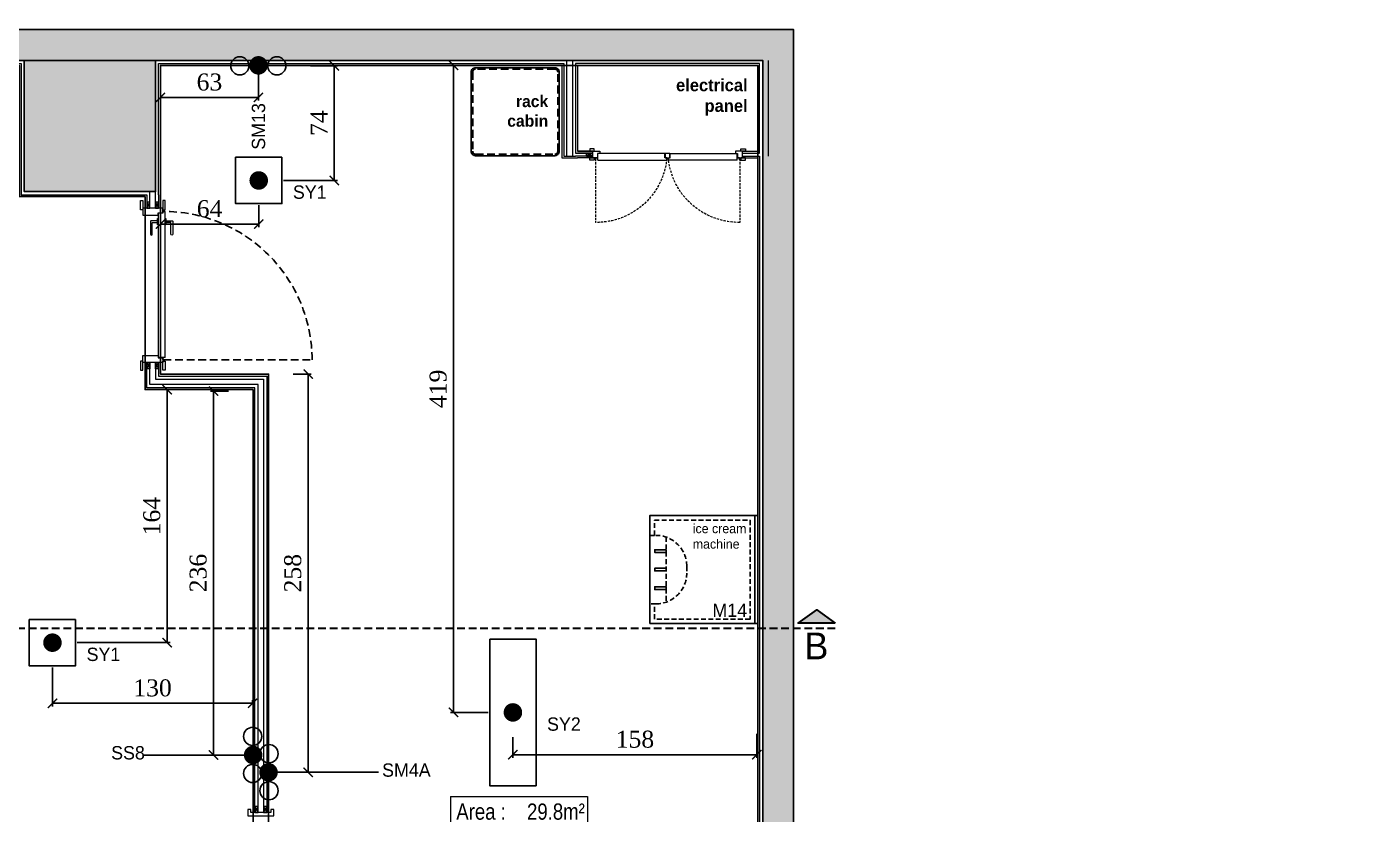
# Model space of a CAD drawing. Header units: millimetres. Extents: x 106699 to 122058, y 158555 to 162844.
# Drawn here: x 120249 to 121118, y 160167 to 160677 of the extents above; entities that cross this region are included whole.
import ezdxf
from ezdxf.enums import TextEntityAlignment as Align

# ---------------------------------------------------------------- set-up
doc = ezdxf.new("R2010")
doc.units = ezdxf.units.MM
for name, pattern in [('$0$4+1 daire_(K) TİP A - C BLOK$0$4+1 (K) 1$0$3+1 daire1$0$131121 243C_L00F00(plan)$0$HIDDEN2', [4.7625, 3.175, -1.5875]), ('300_Z4_FCD_F03$0$GESTRICHELT', [0.75, 0.5, -0.25]), ('DASHDOT', [25.4, 12.7, -6.35, 0, -6.35]), ('HIDDEN', [0.375, 0.25, -0.125])]:
    doc.linetypes.add(name, pattern=pattern)
for name, color, linetype in [('0-HSL-WLL', 253, 'Continuous'), ('300_Z4_FCD_F03$0$0-LNS-VL8', 252, 'Continuous'), ('300_Z4_STR_F03$0$2-SPS-RCN', 2, 'Continuous'), ('S2000-002 Çizgi', 7, 'Continuous'), ('S2000-019 Su Tes İşaretler', 5, 'Continuous'), ('SIH', 4, 'Continuous'), ('SU', 152, 'Continuous'), ('wall', 4, 'Continuous')]:
    doc.layers.add(name, color=color, linetype=linetype)
for name, color, linetype, lineweight in [('300_Z4_STR_F03$0$AUDIT_D_220920114151-103', 251, 'Continuous', 5), ('MAK', 235, 'Continuous', 25), ('no3_ahsap kesit on', 40, 'Continuous', 20), ('no3_alçıpan kesit', 210, 'Continuous', 20), ('no3_duvar kaplama', 8, 'Continuous', 0), ('no3_kutu profil gorunus', 8, 'Continuous', 0), ('no3_kutuprofil kesit', 74, 'Continuous', 18), ('oda poz', 51, 'Continuous', 13)]:
    doc.layers.add(name, color=color, linetype=linetype, lineweight=lineweight)
doc.layers.add('area', color=200, linetype='Continuous', plot=False)
doc.styles.add('ARTUR', font='l_10646.ttf')
doc.styles.add('EC', font='ARIALN.TTF')
doc.styles.add('ROMANSTW', font='georgia.ttf')
doc.styles.get("Standard").update_dxf_attribs({"font": 'arial.ttf'})
doc.styles.add('TAKSİM', font='GOTHIC.TTF', dxfattribs={"height": 20})
doc.dimstyles.new('M1', dxfattribs={"dimtxt": 11, "dimasz": 6, "dimexe": 2, "dimexo": 16, "dimgap": 3, "dimtad": 1, "dimdec": 0, "dimzin": 12, "dimdsep": 46, "dimtxsty": 'ROMANSTW', "dimblk": 'ARCHTICK', "dimcen": 0.09, "dimclrd": 251, "dimclre": 251, "dimclrt": 1, "dimadec": 0, "dimazin": 0, "dimtfac": 1, "dimtdec": 0, "dimtix": 1, "dimtmove": 0, "dimatfit": 3, "dimldrblk": 'ARCHTICK', "dimfxl": 1, "dimtolj": 1, "dimtzin": 0, "dimarcsym": 0})

# ---------------------------------------------------------------- blocks, each defined once
blk = doc.blocks.new('COLUMN')
at = {"layer": '300_Z4_STR_F03$0$AUDIT_D_220920114151-103', "true_color": 0x303030}
h = blk.add_hatch(color=250, dxfattribs=at)
h.dxf.hatch_style = 1
h.paths.add_polyline_path([(104767.62, 177818.4), (104852.62, 177818.4), (104852.62, 177903.41), (104767.62, 177903.41)])
h.paths.add_polyline_path([(104052.62, 177903.41), (104052.62, 177818.41), (103967.62, 177818.41), (103967.62, 177903.41)])
edge = h.paths.add_edge_path()
edge.add_line((104052.62, 177498.41), (104052.62, 177438.41))
h.paths.add_polyline_path([(103967.62, 177498.41), (104052.62, 177498.41), (104052.62, 177438.41), (103967.62, 177438.41)])
h.paths.add_polyline_path([(104852.62, 177438.41), (104767.62, 177438.41), (104767.62, 177498.41), (104852.62, 177498.41)])
h.paths.add_polyline_path([(104852.62, 177018.41), (104767.62, 177018.41), (104767.62, 177103.41), (104852.62, 177103.41)])
h.paths.add_polyline_path([(103967.62, 176233.41), (103967.62, 176318.41), (104052.62, 176318.41), (104052.62, 176233.41)])
h.paths.add_polyline_path([(103967.62, 177103.41), (104052.62, 177103.41), (104052.62, 177018.41), (103967.62, 177018.41)])
at = {"layer": '300_Z4_STR_F03$0$2-SPS-RCN'}
blk.add_lwpolyline([(104852.62, 177018.41), (104767.62, 177018.41), (104767.62, 177103.41), (104852.62, 177103.41)], close=True, dxfattribs=at)
blk = doc.blocks.new('A$C61bdead6')
at = {"layer": '300_Z4_FCD_F03$0$0-LNS-VL8', "linetype": '300_Z4_FCD_F03$0$GESTRICHELT', "ltscale": 10}
blk.add_line((6.69, 96.21, -0.03), (6.69, 0, -0.03), dxfattribs=at)
blk.add_arc((6.69, 96.21, -0.03), 96.21, 270, 0.2989, dxfattribs=at)
at = {"layer": 'no3_ahsap kesit on'}
for p, q in [((7.1, 96.71, -0.03), (8.3, 96.71, -0.03)), ((8.3, 95.21, -0.03), (8.3, 99.71, -0.03)), ((101.7, 99.71, -0.03), (9.5, 99.71, -0.03)), ((101.7, 96.71, -0.03), (101.7, 99.71, -0.03)), ((102.9, 96.71, -0.03), (101.7, 96.71, -0.03)), ((102.9, 95.21, -0.03), (102.9, 96.71, -0.03)), ((8.3, 95.21, -0.03), (102.9, 95.21, -0.03))]:
    blk.add_line(p, q, dxfattribs=at)
at = {"layer": 'no3_ahsap kesit on', "elevation": -0.03}
for points in [[(0, 111.21), (0, 109.71), (6, 109.71), (6, 111.21), (0, 111.21)], [(110, 111.21), (110, 109.71), (104, 109.71), (104, 111.21), (110, 111.21)], [(0, 95.21), (0, 96.71), (6, 96.71), (6, 95.21), (0, 95.21)], [(110, 95.21), (110, 96.71), (104, 96.71), (104, 95.21), (110, 95.21)]]:
    blk.add_lwpolyline(points, dxfattribs=at)
for points in [[(5, 96.71), (5, 109.71), (9.5, 109.71), (9.5, 99.71), (8.1, 99.71), (8.1, 96.71)], [(105, 96.71), (105, 109.71), (100.5, 109.71), (100.5, 99.71), (101.9, 99.71), (101.9, 96.71)]]:
    blk.add_lwpolyline(points, close=True, dxfattribs=at)
for points in [[(96.9, 100.21), (96.9, 104.11, 0.414214), (96.3, 104.71), (88.15, 104.71, 1), (88.15, 103.51), (95.45, 103.51, -0.414214), (95.7, 103.26), (95.7, 100.21)], [(94.3, 99.71), (94.3, 99.96, -0.414214), (94.55, 100.21), (98.05, 100.21, -0.414214), (98.3, 99.96), (98.3, 99.71)], [(96.9, 94.71), (96.9, 90.81, -0.414214), (96.3, 90.21), (88.15, 90.21, -1), (88.15, 91.41), (95.45, 91.41, 0.414214), (95.7, 91.66), (95.7, 94.71)], [(98.3, 95.21), (98.3, 94.96, -0.414214), (98.05, 94.71), (94.55, 94.71, -0.414214), (94.3, 94.96), (94.3, 95.21)]]:
    blk.add_lwpolyline(points, format="xyb", dxfattribs=at)
at = {"layer": 'no3_ahsap kesit on'}
blk.add_circle((6.69, 96.21, -0.03), 0.5, dxfattribs=at)
blk = doc.blocks.new('*U25')
for p, q in [((-300, 0), (-4.2, 0)), ((-300, 0), (-300, -120)), ((-4.2, 0), (-4.2, -120)), ((-300, -60), (-4.2, -60)), ((-300, -120), (-4.2, -120))]:
    blk.add_line(p, q)
at = {"style": 'EC'}
blk.add_text('m² ', height=35, dxfattribs=at).set_placement((-56.7, -50))
at = {"linetype": 'ByBlock', "insert": (25, -275), "char_height": 50, "attachment_point": 7, "style": 'ARTUR'}
blk.add_mtext('\\A1;', dxfattribs=at)
at = {"style": 'EC'}
for tag, p in [('ROOMNO', (-287.5, -50)), ('ROOMNAME', (-287.5, -107.5))]:
    blk.add_attdef(tag, p, '', height=35, dxfattribs=at)
blk.add_attdef('BRUT', text='', height=35, dxfattribs=at).set_placement((-56.7, -50), align=Align.RIGHT)
blk = doc.blocks.new('elekpano')
at = {"layer": 'no3_ahsap kesit on'}
for p, q in [((2289.38, 405.16, 0.02), (2290.58, 405.16, 0.02)), ((2290.58, 406.66, 0.02), (2335.18, 406.67, 0.02)), ((2290.58, 406.66, 0.02), (2290.58, 402.16, 0.02)), ((2333.98, 402.16, 0.02), (2291.78, 402.16, 0.02)), ((2335.18, 405.16, 0.02), (2333.98, 405.16, 0.02)), ((2333.98, 405.16, 0.02), (2333.98, 402.16, 0.02)), ((2335.18, 406.67, 0.02), (2335.18, 405.16, 0.02)), ((2336.29, 406.67, 0.02), (2336.28, 405.16, 0.02)), ((2336.28, 405.16, 0.02), (2337.48, 405.16, 0.02)), ((2380.88, 406.66, 0.02), (2336.29, 406.67, 0.02)), ((2337.48, 405.16, 0.02), (2337.48, 402.16, 0.02)), ((2337.48, 402.16, 0.02), (2379.68, 402.16, 0.02)), ((2380.88, 406.66, 0.02), (2380.88, 402.16, 0.02)), ((2382.08, 405.16, 0.02), (2380.88, 405.16, 0.02))]:
    blk.add_line(p, q, dxfattribs=at)
at = {"layer": 'no3_ahsap kesit on', "elevation": 0.02}
for points in [[(2285.28, 406.66), (2285.28, 405.16), (2288.28, 405.16), (2288.28, 406.66), (2285.28, 406.66)], [(2285.28, 399.26), (2285.28, 400.76), (2288.28, 400.76), (2288.28, 399.26), (2285.28, 399.26)], [(2386.18, 406.66), (2386.18, 405.16), (2383.18, 405.16), (2383.18, 406.66), (2386.18, 406.66)], [(2386.18, 399.26), (2386.18, 400.76), (2383.18, 400.76), (2383.18, 399.26), (2386.18, 399.26)]]:
    blk.add_lwpolyline(points, dxfattribs=at)
for points in [[(2287.28, 405.16), (2287.28, 400.76), (2291.78, 400.76), (2291.78, 402.16), (2290.38, 402.16), (2290.38, 405.16)], [(2337.28, 405.16), (2337.28, 402.16), (2334.18, 402.16), (2334.18, 402.16), (2334.18, 402.16), (2334.18, 405.16)], [(2384.18, 405.16), (2384.18, 400.76), (2379.68, 400.76), (2379.68, 402.16), (2381.08, 402.16), (2381.08, 405.16)]]:
    blk.add_lwpolyline(points, close=True, dxfattribs=at)
at = {"layer": 'no3_ahsap kesit on'}
for centre in [(2288.97, 405.67, 0.02), (2382.49, 405.67, 0.02)]:
    blk.add_circle(centre, 0.5, dxfattribs=at)
at = {"layer": 'no3_duvar kaplama', "linetype": 'HIDDEN', "ltscale": 6}
for p, q in [((2288.97, 405.67, 0.02), (2288.99, 446.87, 0.02)), ((2382.49, 405.67, 0.02), (2382.47, 446.87, 0.02))]:
    blk.add_line(p, q, dxfattribs=at)
for centre, radius, start, end in [((2289.73, 401.22, 0.02), 45.66, 5.56638, 90.92775), ((2381.97, 400.95, 0.02), 45.93, 89.37436, 174.13152)]:
    blk.add_arc(centre, radius, start, end, dxfattribs=at)
blk = doc.blocks.new('icecreammac')
at = {"color": 4, "linetype": '$0$4+1 daire_(K) TİP A - C BLOK$0$4+1 (K) 1$0$3+1 daire1$0$131121 243C_L00F00(plan)$0$HIDDEN2'}
for p, q in [((111045.47, 168480.36), (111049.47, 168480.36)), ((111056.03, 168479.26), (111056.03, 168437.05)), ((111069.47, 168460.36), (111069.47, 168455.95)), ((111049.47, 168435.95), (111045.47, 168435.95))]:
    blk.add_line(p, q, dxfattribs=at)
at = {"color": 4}
for points in [[(111045.47, 168423.16), (111045.47, 168493.16), (111113.47, 168493.16), (111113.47, 168423.16), (111045.47, 168423.16)], [(111115.47, 168493.16), (111113.47, 168493.16), (111113.47, 168423.16), (111115.47, 168423.16), (111115.47, 168493.16)]]:
    blk.add_lwpolyline(points, dxfattribs=at)
at = {"color": 4, "linetype": '$0$4+1 daire_(K) TİP A - C BLOK$0$4+1 (K) 1$0$3+1 daire1$0$131121 243C_L00F00(plan)$0$HIDDEN2'}
blk.add_lwpolyline([(111048.47, 168480.36), (111048.47, 168490.16), (111110.47, 168490.16), (111110.47, 168426.16), (111048.47, 168426.16), (111048.47, 168435.95)], dxfattribs=at)
at = {"color": 4}
for points in [[(111056.03, 168471.04), (111048.77, 168471.04), (111048.77, 168469.27), (111056.03, 168469.27)], [(111056.03, 168459.04), (111048.77, 168459.04), (111048.77, 168457.27), (111056.03, 168457.27)], [(111056.03, 168445.27), (111048.77, 168445.27), (111048.77, 168447.04), (111056.03, 168447.04)]]:
    blk.add_lwpolyline(points, close=True, dxfattribs=at)
at = {"color": 4, "linetype": '$0$4+1 daire_(K) TİP A - C BLOK$0$4+1 (K) 1$0$3+1 daire1$0$131121 243C_L00F00(plan)$0$HIDDEN2'}
for centre, start, end in [((111049.47, 168460.36), 0, 90), ((111049.47, 168455.95), 270, 0)]:
    blk.add_arc(centre, 20, start, end, dxfattribs=at)
at = {"style": 'TAKSİM'}
blk.add_text('M14', height=8.64, dxfattribs=at).set_placement((111097.33, 168427.51, -0.1), align=Align.CENTER)
at = {"color": 4, "insert": (111073.34, 168487.75), "char_height": 6, "width": 73.7648, "attachment_point": 1}
blk.add_mtext('{\\fManrope Light|b0|i0|c162|p2;ice cream^Jmachine}', dxfattribs=at)
blk = doc.blocks.new('A$C7E7D3E18')
at = {"layer": 'SIH', "linetype": 'Continuous', "const_width": 6}
blk.add_lwpolyline([(3, 6, 1), (9, 6, 1)], format="xyb", close=True, dxfattribs=at)
blk = doc.blocks.new('A$C6E87713E')
at = {"layer": 'S2000-019 Su Tes İşaretler'}
for centre in [(5.89, 6.3), (29.89, 6.3)]:
    blk.add_circle(centre, 5.89, dxfattribs=at)
blk.add_blockref('A$C7E7D3E18', (11.95, 0))
blk = doc.blocks.new('_ArchTick')
at = {"color": 0, "linetype": 'ByBlock', "const_width": 0.15}
blk.add_lwpolyline([(-0.5, -0.5), (0.5, 0.5)], dxfattribs=at)
blk = doc.blocks.new('*D259')
at = {"layer": 'Defpoints', "color": 0, "transparency": 16777216}
for p in [(120406.02, 160451.58), (120406.02, 160193.71), (120431.72, 160193.71)]:
    blk.add_point(p, dxfattribs=at)
at = {"layer": 'S2000-002 Çizgi', "color": 251, "lineweight": -2, "transparency": 16777216}
for p, q in [((120422.02, 160451.58), (120433.72, 160451.58)), ((120431.72, 160451.58), (120431.72, 160193.71)), ((120422.02, 160193.71), (120433.72, 160193.71))]:
    blk.add_line(p, q, dxfattribs=at)
at = {"layer": 'S2000-002 Çizgi', "color": 251, "lineweight": -2, "transparency": 16777216, "xscale": 6, "yscale": 6, "zscale": 6}
for p, rotation in [((120431.72, 160451.58), 90), ((120431.72, 160193.71), 270)]:
    blk.add_blockref('_ArchTick', p, dxfattribs=dict(at, rotation=rotation))
at = {"layer": 'S2000-002 Çizgi', "color": 1, "true_color": 0xff0000, "transparency": 16777216, "insert": (120421.76, 160322.65), "char_height": 11, "attachment_point": 5, "rotation": 90, "style": 'ROMANSTW'}
blk.add_mtext('\\A1;258', dxfattribs=at)
blk = doc.blocks.new('*D260')
at = {"layer": 'Defpoints', "color": 0, "transparency": 16777216}
for p in [(120396.02, 160440.61), (120370.41, 160204.91), (120396.02, 160204.91)]:
    blk.add_point(p, dxfattribs=at)
at = {"layer": 'S2000-002 Çizgi', "color": 251, "lineweight": -2, "transparency": 16777216}
for p, q in [((120380.02, 160440.61), (120368.41, 160440.61)), ((120370.41, 160440.61), (120370.41, 160204.91)), ((120380.02, 160204.91), (120368.41, 160204.91))]:
    blk.add_line(p, q, dxfattribs=at)
at = {"layer": 'S2000-002 Çizgi', "color": 251, "lineweight": -2, "transparency": 16777216, "xscale": 6, "yscale": 6, "zscale": 6}
for p, rotation in [((120370.41, 160440.61), 90), ((120370.41, 160204.91), 270)]:
    blk.add_blockref('_ArchTick', p, dxfattribs=dict(at, rotation=rotation))
at = {"layer": 'S2000-002 Çizgi', "color": 1, "true_color": 0xff0000, "transparency": 16777216, "insert": (120360.46, 160322.76), "char_height": 11, "attachment_point": 5, "rotation": 90, "style": 'ROMANSTW'}
blk.add_mtext('\\A1;236', dxfattribs=at)
blk = doc.blocks.new('*D261')
at = {"layer": 'Defpoints', "color": 0, "transparency": 16777216}
for p in [(120336.02, 160651.58), (120399.47, 160648.58), (120399.47, 160630.78)]:
    blk.add_point(p, dxfattribs=at)
at = {"layer": 'S2000-002 Çizgi', "color": 251, "lineweight": -2, "transparency": 16777216}
for p, q in [((120336.02, 160635.58), (120336.02, 160628.78)), ((120336.02, 160630.78), (120399.47, 160630.78)), ((120399.47, 160632.58), (120399.47, 160628.78))]:
    blk.add_line(p, q, dxfattribs=at)
at = {"layer": 'S2000-002 Çizgi', "color": 251, "lineweight": -2, "transparency": 16777216, "xscale": 6, "yscale": 6, "zscale": 6, "rotation": 180}
blk.add_blockref('_ArchTick', (120336.02, 160630.78), dxfattribs=at)
at = {"layer": 'S2000-002 Çizgi', "color": 251, "lineweight": -2, "transparency": 16777216, "xscale": 6, "yscale": 6, "zscale": 6}
blk.add_blockref('_ArchTick', (120399.47, 160630.78), dxfattribs=at)
at = {"layer": 'S2000-002 Çizgi', "color": 1, "true_color": 0xff0000, "transparency": 16777216, "insert": (120367.74, 160640.73), "char_height": 11, "attachment_point": 5, "style": 'ROMANSTW'}
blk.add_mtext('\\A1;63', dxfattribs=at)
blk = doc.blocks.new('*D262')
at = {"layer": 'Defpoints', "color": 0, "transparency": 16777216}
for p in [(120336.02, 160577.03), (120399.68, 160577.03), (120336.02, 160548.74)]:
    blk.add_point(p, dxfattribs=at)
at = {"layer": 'S2000-002 Çizgi', "color": 251, "lineweight": -2, "transparency": 16777216}
for p, q in [((120336.02, 160561.03), (120336.02, 160546.74)), ((120399.68, 160561.03), (120399.68, 160546.74)), ((120399.68, 160548.74), (120336.02, 160548.74))]:
    blk.add_line(p, q, dxfattribs=at)
at = {"layer": 'S2000-002 Çizgi', "color": 251, "lineweight": -2, "transparency": 16777216, "xscale": 6, "yscale": 6, "zscale": 6, "rotation": 180}
blk.add_blockref('_ArchTick', (120336.02, 160548.74), dxfattribs=at)
at = {"layer": 'S2000-002 Çizgi', "color": 251, "lineweight": -2, "transparency": 16777216, "xscale": 6, "yscale": 6, "zscale": 6}
blk.add_blockref('_ArchTick', (120399.68, 160548.74), dxfattribs=at)
at = {"layer": 'S2000-002 Çizgi', "color": 1, "true_color": 0xff0000, "transparency": 16777216, "insert": (120367.85, 160558.69), "char_height": 11, "attachment_point": 5, "style": 'ROMANSTW'}
blk.add_mtext('\\A1;64', dxfattribs=at)
blk = doc.blocks.new('*D263')
at = {"layer": 'Defpoints', "color": 0, "transparency": 16777216}
for p in [(120417.3, 160651.28), (120448.64, 160651.28), (120399.68, 160577.03)]:
    blk.add_point(p, dxfattribs=at)
at = {"layer": 'S2000-002 Çizgi', "color": 251, "lineweight": -2, "transparency": 16777216}
for p, q in [((120433.3, 160651.28), (120450.64, 160651.28)), ((120448.64, 160577.03), (120448.64, 160651.28)), ((120415.68, 160577.03), (120450.64, 160577.03))]:
    blk.add_line(p, q, dxfattribs=at)
at = {"layer": 'S2000-002 Çizgi', "color": 251, "lineweight": -2, "transparency": 16777216, "xscale": 6, "yscale": 6, "zscale": 6}
for p, rotation in [((120448.64, 160651.28), 90), ((120448.64, 160577.03), 270)]:
    blk.add_blockref('_ArchTick', p, dxfattribs=dict(at, rotation=rotation))
at = {"layer": 'S2000-002 Çizgi', "color": 1, "true_color": 0xff0000, "transparency": 16777216, "insert": (120438.74, 160614.15), "char_height": 11, "attachment_point": 5, "rotation": 90, "style": 'ROMANSTW'}
blk.add_mtext('\\A1;74', dxfattribs=at)
blk = doc.blocks.new('*D264')
at = {"layer": 'Defpoints', "color": 0, "transparency": 16777216}
for p in [(120564.35, 160232.5, -0.01), (120722.44, 160234.62, -0.01), (120722.44, 160205.11)]:
    blk.add_point(p, dxfattribs=at)
at = {"layer": 'S2000-002 Çizgi', "color": 251, "lineweight": -2, "transparency": 16777216}
for p, q in [((120564.35, 160216.5), (120564.35, 160203.11)), ((120722.44, 160218.62), (120722.44, 160203.11)), ((120564.35, 160205.11), (120722.44, 160205.11))]:
    blk.add_line(p, q, dxfattribs=at)
at = {"layer": 'S2000-002 Çizgi', "color": 251, "lineweight": -2, "transparency": 16777216, "xscale": 6, "yscale": 6, "zscale": 6, "rotation": 180}
blk.add_blockref('_ArchTick', (120564.35, 160205.11), dxfattribs=at)
at = {"layer": 'S2000-002 Çizgi', "color": 251, "lineweight": -2, "transparency": 16777216, "xscale": 6, "yscale": 6, "zscale": 6}
blk.add_blockref('_ArchTick', (120722.44, 160205.11), dxfattribs=at)
at = {"layer": 'S2000-002 Çizgi', "color": 1, "true_color": 0xff0000, "transparency": 16777216, "insert": (120643.4, 160215.07), "char_height": 11, "attachment_point": 5, "style": 'ROMANSTW'}
blk.add_mtext('\\A1;158', dxfattribs=at)
blk = doc.blocks.new('*D265')
at = {"layer": 'Defpoints', "color": 0, "transparency": 16777216}
for p in [(120525.85, 160651.58), (120596.09, 160651.58, 0), (120564.35, 160232.5, -0.01)]:
    blk.add_point(p, dxfattribs=at)
at = {"layer": 'S2000-002 Çizgi', "color": 251, "lineweight": -2, "transparency": 16777216}
for p, q in [((120580.09, 160651.58), (120523.85, 160651.58)), ((120525.85, 160232.5), (120525.85, 160651.58)), ((120548.35, 160232.5), (120523.85, 160232.5))]:
    blk.add_line(p, q, dxfattribs=at)
at = {"layer": 'S2000-002 Çizgi', "color": 251, "lineweight": -2, "transparency": 16777216, "xscale": 6, "yscale": 6, "zscale": 6}
for p, rotation in [((120525.85, 160651.58), 90), ((120525.85, 160232.5), 270)]:
    blk.add_blockref('_ArchTick', p, dxfattribs=dict(at, rotation=rotation))
at = {"layer": 'S2000-002 Çizgi', "color": 1, "true_color": 0xff0000, "transparency": 16777216, "insert": (120515.94, 160442.04), "char_height": 11, "attachment_point": 5, "rotation": 90, "style": 'ROMANSTW'}
blk.add_mtext('\\A1;419', dxfattribs=at)
blk = doc.blocks.new('*D276')
at = {"layer": 'Defpoints', "color": 0, "transparency": 16777216}
for p in [(120266.03, 160277.67), (120395.71, 160238.43), (120395.71, 160222.86)]:
    blk.add_point(p, dxfattribs=at)
at = {"layer": 'S2000-002 Çizgi', "color": 251, "lineweight": -2, "transparency": 16777216}
for p, q in [((120266.03, 160261.67), (120266.03, 160236.43)), ((120266.03, 160238.43), (120395.71, 160238.43)), ((120395.71, 160238.86), (120395.71, 160240.43))]:
    blk.add_line(p, q, dxfattribs=at)
at = {"layer": 'S2000-002 Çizgi', "color": 251, "lineweight": -2, "transparency": 16777216, "xscale": 6, "yscale": 6, "zscale": 6, "rotation": 180}
blk.add_blockref('_ArchTick', (120266.03, 160238.43), dxfattribs=at)
at = {"layer": 'S2000-002 Çizgi', "color": 251, "lineweight": -2, "transparency": 16777216, "xscale": 6, "yscale": 6, "zscale": 6}
blk.add_blockref('_ArchTick', (120395.71, 160238.43), dxfattribs=at)
at = {"layer": 'S2000-002 Çizgi', "color": 1, "true_color": 0xff0000, "transparency": 16777216, "insert": (120330.87, 160248.32), "char_height": 11, "attachment_point": 5, "style": 'ROMANSTW'}
blk.add_mtext('\\A1;130', dxfattribs=at)
blk = doc.blocks.new('*D277')
at = {"layer": 'Defpoints', "color": 0, "transparency": 16777216}
for p in [(120326.02, 160441.58), (120340.38, 160441.58), (120266.03, 160277.67)]:
    blk.add_point(p, dxfattribs=at)
at = {"layer": 'S2000-002 Çizgi', "color": 251, "lineweight": -2, "transparency": 16777216}
for p, q in [((120340.38, 160277.67), (120340.38, 160441.58)), ((120342.02, 160441.58), (120342.38, 160441.58)), ((120282.03, 160277.67), (120342.38, 160277.67))]:
    blk.add_line(p, q, dxfattribs=at)
at = {"layer": 'S2000-002 Çizgi', "color": 251, "lineweight": -2, "transparency": 16777216, "xscale": 6, "yscale": 6, "zscale": 6}
for p, rotation in [((120340.38, 160441.58), 90), ((120340.38, 160277.67), 270)]:
    blk.add_blockref('_ArchTick', p, dxfattribs=dict(at, rotation=rotation))
at = {"layer": 'S2000-002 Çizgi', "color": 1, "true_color": 0xff0000, "transparency": 16777216, "insert": (120330.43, 160359.63), "char_height": 11, "attachment_point": 5, "rotation": 90, "style": 'ROMANSTW'}
blk.add_mtext('\\A1;164', dxfattribs=at)

msp = doc.modelspace()

# ---------------------------------------------------------------- hatches: boundary and pattern name
at = {"layer": '0-HSL-WLL', "true_color": 0x7a7a7a}
h = msp.add_hatch(color=8, dxfattribs=at)
h.dxf.hatch_style = 1
h.paths.add_polyline_path([(119472.81, 160910.9), (119447.81, 160910.9), (119447.81, 160654.78), (119472.8, 160654.78), (119472.8, 160674.78), (119472.8, 160674.78), (119472.8, 160654.78), (120726.19, 160654.78), (120726.19, 160127.9), (121089.55, 160127.9), (121089.55, 160147.9), (120746.19, 160147.9), (120746.19, 160674.78), (119472.8, 160674.78), (119472.8, 160654.82), (119472.8, 160654.78), (119472.8, 160674.78)])
h.paths.add_polyline_path([(119472.81, 160569.78), (119447.81, 160569.78), (119447.81, 160351.53), (119447.81, 160281.65), (119472.81, 160281.65)], flags=17)
h.paths.add_polyline_path([(121032.82, 159769.78), (121032.82, 159789.78), (120332.82, 159789.78), (120332.82, 159769.78)])
h.paths.add_polyline_path([(119912.82, 159789.78), (119912.82, 159769.78), (120247.82, 159769.78), (120247.82, 159789.78)])
h.paths.add_polyline_path([(119852.82, 159769.78), (119852.82, 159789.78), (119532.82, 159789.78), (119532.82, 159769.78)])
at = {"layer": '300_Z4_STR_F03$0$AUDIT_D_220920114151-103', "linetype": 'HIDDEN', "lineweight": 30, "ltscale": 10, "true_color": 0xae1ea2}
h = msp.add_hatch(color=214, dxfattribs=at)
h.dxf.hatch_style = 1
h.paths.add_polyline_path([(120773.19, 160290.37), (120749.12, 160290.37), (120761.15, 160298.97)])

# ---------------------------------------------------------------- linework, layer by layer
at = {"color": 4}
msp.add_line((120396.02, 160387.5), (120396.02, 160440.61), dxfattribs=at)
at = {"layer": '300_Z4_STR_F03$0$2-SPS-RCN'}
msp.add_lwpolyline([(119472.8, 160654.78), (119472.8, 160674.78), (120746.19, 160674.78), (120746.19, 160147.9), (121089.55, 160147.9), (121089.55, 160127.9), (120726.19, 160127.9), (120726.19, 160654.78), (119472.8, 160654.78)], dxfattribs=at)
at = {"layer": '300_Z4_STR_F03$0$AUDIT_D_220920114151-103', "color": 214, "linetype": 'HIDDEN', "lineweight": 30, "ltscale": 20, "true_color": 0xae1ea2}
msp.add_line((120773.19, 160286.74), (119056.41, 160286.74), dxfattribs=at)
at = {"layer": '300_Z4_STR_F03$0$AUDIT_D_220920114151-103', "color": 214, "lineweight": 30, "ltscale": 10, "true_color": 0xae1ea2}
msp.add_lwpolyline([(120773.19, 160290.37), (120749.12, 160290.37), (120761.15, 160298.97), (120773.19, 160290.37)], dxfattribs=at)
at = {"layer": 'area'}
for points in [[(120396.02, 159989.58), (120396.02, 160441.58), (120326.02, 160441.58), (120326.02, 160566.58), (120244.62, 160566.58), (120244.62, 160651.58), (119916.02, 160651.58), (119916.02, 160566.58), (119849.62, 160566.58), (119849.62, 160651.58), (119536.02, 160651.58), (119536.02, 160566.58), (119475.81, 160566.58), (119475.81, 160371.6), (120130.81, 160371.58), (120130.81, 159857.99), (120140.81, 159857.98), (120140.81, 159792.98), (120244.62, 159792.98), (120244.62, 159857.98), (120326.02, 159857.97), (120326.02, 159977.98), (120396.02, 159977.98)], [(120722.99, 159792.98), (120722.99, 160651.58), (120591.02, 160651.58), (120591.02, 160651.58), (120581.02, 160651.58), (120581.02, 160651.58), (120446.02, 160651.58), (120446.02, 160651.58), (120436.02, 160651.58), (120436.02, 160651.58), (120336.02, 160651.58), (120336.02, 160451.58), (120406.02, 160451.58), (120406.02, 159967.98), (120336.02, 159967.98), (120336.02, 159792.98), (120722.99, 159792.98)]]:
    msp.add_lwpolyline(points, dxfattribs=at)
at = {"layer": 'MAK', "color": 1}
msp.add_lwpolyline([(120591.5, 160593.08, 0.414214), (120594.35, 160595.93), (120594.35, 160647.23, 0.414214), (120591.5, 160650.08), (120540.2, 160650.08, 0.414214), (120537.35, 160647.23), (120537.35, 160595.93, 0.414214), (120540.2, 160593.08), (120591.5, 160593.08)], format="xyb", dxfattribs=at)
at = {"layer": 'MAK', "color": 1, "linetype": '300_Z4_FCD_F03$0$GESTRICHELT', "ltscale": 10}
msp.add_lwpolyline([(120591.5, 160594.03, 0.414214), (120593.4, 160595.93), (120593.4, 160647.23, 0.414214), (120591.5, 160649.13), (120540.2, 160649.13, 0.414214), (120538.3, 160647.23), (120538.3, 160595.93, 0.414214), (120540.2, 160594.03)], format="xyb", close=True, dxfattribs=at)
at = {"layer": 'no3_ahsap kesit on'}
msp.add_lwpolyline([(120394.52, 160169.58), (120392.52, 160169.58), (120392.52, 160165.58), (120409.52, 160165.58), (120409.52, 160169.58), (120407.52, 160169.58), (120407.52, 160167.58), (120394.52, 160167.58), (120394.52, 160169.58)], dxfattribs=at)
at = {"layer": 'no3_alçıpan kesit', "color": 246, "true_color": 0x8a0a19}
for p, q in [((120616.09, 160595.98, -0.05), (120606.09, 160595.98, -0.05)), ((120616.09, 160594.78), (120606.09, 160594.78, 0))]:
    msp.add_line(p, q, dxfattribs=at)
at = {"layer": 'no3_alçıpan kesit'}
for p, q in [((120616.09, 160592.78, 0), (120604.89, 160592.78, 0)), ((120616.09, 160591.58, 0), (120606.09, 160591.58, 0)), ((120712.99, 160592.78, 0), (120724.19, 160592.78, 0)), ((120712.99, 160591.58, 0), (120722.99, 160591.58, 0)), ((120334.82, 160567.78), (120334.82, 160559.08))]:
    msp.add_line(p, q, dxfattribs=at)
for points in [[(119475.81, 160567.78), (119534.82, 160567.78), (119534.82, 160652.78), (119850.82, 160652.78), (119850.82, 160567.78), (119914.82, 160567.78), (119914.82, 160652.78), (120245.82, 160652.78), (120245.82, 160567.78), (120327.22, 160567.78)], [(119475.81, 160566.58), (119536.02, 160566.58), (119536.02, 160651.58), (119849.62, 160651.58), (119849.62, 160566.58), (119916.02, 160566.58), (119916.02, 160651.58), (120244.62, 160651.58), (120244.62, 160566.58), (120326.02, 160566.58)], [(120334.82, 160567.78), (120334.82, 160567.78), (120334.82, 160652.78), (120597.29, 160652.78)], [(120336.02, 160566.58), (120336.02, 160651.58), (120596.09, 160651.58)], [(120722.99, 160591.58), (120722.99, 160124.7)], [(120724.19, 160592.78), (120724.19, 160124.7)], [(120336.02, 160566.58), (120336.02, 160559.08)], [(120396.02, 160167.58), (120396.02, 160441.58), (120336.02, 160441.58), (120326.02, 160441.58), (120326.02, 160459.08)], [(120397.22, 160167.58), (120397.22, 160442.78), (120336.02, 160442.78), (120327.22, 160442.78), (120327.22, 160459.08)], [(120334.82, 160459.08), (120334.82, 160450.38), (120404.82, 160450.38), (120404.82, 160167.58)], [(120336.02, 160451.58), (120336.02, 160459.08)], [(120336.02, 160451.58), (120406.02, 160451.58), (120406.02, 160167.58)]]:
    msp.add_lwpolyline(points, dxfattribs=at)
for points, elevation in [([(120596.09, 160651.58), (120596.09, 160591.58), (120606.09, 160591.58)], 0), ([(120597.29, 160652.78), (120597.29, 160592.78), (120604.89, 160592.78)], 0), ([(120327.22, 160567.78), (120327.22, 160559.08)], -0.03), ([(120326.02, 160566.58), (120326.02, 160559.08)], -0.03)]:
    msp.add_lwpolyline(points, dxfattribs=dict(at, elevation=elevation))
at = {"layer": 'no3_alçıpan kesit', "color": 246, "true_color": 0x8a0a19}
for points in [[(120712.99, 160594.78), (120724.19, 160594.78), (120724.19, 160652.78), (120604.89, 160652.78), (120604.89, 160594.78), (120616.09, 160594.78)], [(120712.99, 160595.98), (120722.99, 160595.98), (120722.99, 160651.58), (120606.09, 160651.58), (120606.09, 160595.98), (120616.09, 160595.98)]]:
    msp.add_lwpolyline(points, dxfattribs=at)
at = {"layer": 'no3_kutu profil gorunus'}
for points in [[(120599.29, 160592.78), (120599.29, 160654.78)], [(120602.89, 160654.78), (120602.89, 160592.78)], [(120399.22, 160167.58), (120399.22, 160444.78), (120336.02, 160444.78), (120329.22, 160444.78), (120329.22, 160459.08)], [(120332.82, 160459.08), (120332.82, 160448.38), (120402.82, 160448.38), (120402.82, 160167.58)]]:
    msp.add_lwpolyline(points, dxfattribs=at)
for points, elevation in [([(120726.19, 160592.78), (120726.19, 160654.78)], 0), ([(120729.79, 160654.78), (120729.79, 160592.78)], 0), ([(120329.22, 160559.08), (120329.22, 160569.78)], 0.01), ([(120332.82, 160559.08), (120332.82, 160569.78)], 0.07)]:
    msp.add_lwpolyline(points, dxfattribs=dict(at, elevation=elevation))
at = {"layer": 'no3_kutuprofil kesit'}
for points, elevation in [([(120616.09, 160594.78), (120612.09, 160594.78), (120612.09, 160592.78), (120616.09, 160592.78), (120616.09, 160594.78), (120612.09, 160592.78), (120612.09, 160594.78), (120616.09, 160592.78)], -0.05), ([(120327.22, 160563.08), (120327.22, 160559.08), (120329.22, 160559.08), (120329.22, 160563.08), (120327.22, 160563.08), (120329.22, 160559.08), (120327.22, 160559.08), (120329.22, 160563.08)], 0.01), ([(120332.82, 160563.08), (120332.82, 160559.08), (120334.82, 160559.08), (120334.82, 160563.08), (120332.82, 160563.08), (120334.82, 160559.08), (120332.82, 160559.08), (120334.82, 160563.08)], 0.07), ([(120327.22, 160455.08), (120327.22, 160459.08), (120329.22, 160459.08), (120329.22, 160455.08), (120327.22, 160455.08), (120329.22, 160459.08), (120327.22, 160459.08), (120329.22, 160455.08)], 0.01), ([(120332.82, 160455.08), (120332.82, 160459.08), (120334.82, 160459.08), (120334.82, 160455.08), (120332.82, 160455.08), (120334.82, 160459.08), (120332.82, 160459.08), (120334.82, 160455.08)], 0.07), ([(120402.82, 160171.58), (120402.82, 160167.58), (120404.82, 160167.58), (120404.82, 160171.58), (120402.82, 160171.58), (120404.82, 160167.58), (120402.82, 160167.58), (120404.82, 160171.58)], 0.06)]:
    msp.add_lwpolyline(points, dxfattribs=dict(at, elevation=elevation))
msp.add_lwpolyline([(120397.22, 160171.58), (120397.22, 160167.58), (120399.22, 160167.58), (120399.22, 160171.58), (120397.22, 160171.58), (120399.22, 160167.58), (120397.22, 160167.58), (120399.22, 160171.58)], dxfattribs=at)
at = {"layer": 'S2000-002 Çizgi', "color": 8, "true_color": 0x7a7a7a}
for points in [[(120414.67, 160592.05), (120384.67, 160592.02), (120384.69, 160562.02), (120414.69, 160562.05)], [(120281.02, 160292.68), (120251.02, 160292.66), (120251.04, 160262.66), (120281.04, 160262.68)]]:
    msp.add_lwpolyline(points, close=True, dxfattribs=at)
at = {"layer": 'S2000-002 Çizgi', "color": 8, "true_color": 0x7a7a7a, "elevation": -0.01}
msp.add_lwpolyline([(120549.35, 160280), (120579.35, 160280), (120579.35, 160185), (120549.35, 160185)], close=True, dxfattribs=at)
at = {"layer": 'SU'}
for p, q in [((120399.47, 160631.79), (120399.47, 160651.58)), ((120324.78, 160204.91), (120396.02, 160204.91)), ((120477.25, 160193.71), (120406.02, 160193.71))]:
    msp.add_line(p, q, dxfattribs=at)

# ---------------------------------------------------------------- block references
at = {"rotation": 90}
for name, p in [('COLUMN', (297351.22, 55802.16)), ('A$C61bdead6', (120434.23, 160454.08))]:
    msp.add_blockref(name, p, dxfattribs=at)
at = {"extrusion": (0, 0, -1), "zscale": -1, "rotation": 224.9464251450316}
for p in [(-120399.67, 160585.52), (-120266.02, 160286.15), (-120564.34, 160240.98, 0.01)]:
    msp.add_blockref('A$C7E7D3E18', p, dxfattribs=at)
msp.add_blockref('icecreammac', (9607.52, -8133.18))
at = {"layer": 'no3_kutu profil gorunus', "xscale": -1, "rotation": 180}
msp.add_blockref('elekpano', (118328.81, 160996.75, -0.08), dxfattribs=at)
at = {"layer": 'oda poz', "xscale": 0.3000000000000001, "yscale": 0.3000000000000001, "zscale": 0.3000000000000001}
msp.add_blockref('*U25', (120613.92, 160178.01, 0), dxfattribs=at).add_auto_attribs({'ROOMNO': 'Area :', 'ROOMNAME': 'Kitchen', 'BRUT': '29.8'})
at = {"layer": 'wall', "color": 0, "linetype": 'DASHDOT', "xscale": -1}
for p, rotation in [((120381.52, 160657.58), 180), ((120402.02, 160222.86), 90)]:
    msp.add_blockref('A$C6E87713E', p, dxfattribs=dict(at, rotation=rotation))
at = {"layer": 'wall', "color": 0, "linetype": 'DASHDOT', "rotation": 270}
msp.add_blockref('A$C6E87713E', (120400.02, 160211.66), dxfattribs=at)

# ---------------------------------------------------------------- texts
at = {"layer": '300_Z4_STR_F03$0$AUDIT_D_220920114151-103', "color": 214, "lineweight": 30, "ltscale": 10, "true_color": 0xae1ea2, "style": 'TAKSİM'}
msp.add_text('B', height=17.28, dxfattribs=at).set_placement((120760.99, 160266.91, -0.03), align=Align.CENTER)
at = {"layer": 'MAK', "color": 1, "attachment_point": 3, "rotation": 359.99993}
for s, insert, char_height, width in [('{\\fManrope SemiBold|b0|i0|c162|p2;electrical^Jpanel}', (120716.42, 160642.8, 0), 8, 59.915), ('{\\fManrope SemiBold|b0|i0|c0|p2;rack ^Jcabin}', (120587.22, 160632.12), 7.6, 56.9193)]:
    msp.add_mtext(s, dxfattribs=dict(at, insert=insert, char_height=char_height, width=width))
at = {"layer": 'SU', "style": 'TAKSİM'}
for s, rotation, p in [('SM13', 90, (120403.83, 160596.96)), ('SY1', 0.05357, (120421.81, 160565.15)), ('SY1', 0.05357, (120288.16, 160265.78)), ('SY2', 0.05357, (120586.48, 160220.61, -0.01))]:
    msp.add_text(s, height=8.64, rotation=rotation, dxfattribs=at).set_placement(p)
for s, p in [('SS8', (120304.05, 160202.03)), ('SM4A', (120479.6, 160190.83))]:
    msp.add_text(s, height=8.64, dxfattribs=at).set_placement(p)

# ---------------------------------------------------------------- dimensions: what is measured, and where the dimension line sits
at = {"layer": 'S2000-002 Çizgi'}
for base, p1, p2, picture, middle in [((120448.64, 160651.28), (120399.68, 160577.03), (120417.3, 160651.28), '*D263', (120438.74, 160614.15)), ((120525.85, 160651.58), (120564.35, 160232.5, -0.01), (120596.09, 160651.58, 0), '*D265', (120515.94, 160442.04)), ((120431.72, 160193.71), (120406.02, 160451.58), (120406.02, 160193.71), '*D259', (120421.76, 160322.65)), ((120340.38, 160441.58), (120266.03, 160277.67), (120326.02, 160441.58), '*D277', (120330.43, 160359.63)), ((120370.41, 160204.91), (120396.02, 160440.61), (120396.02, 160204.91), '*D260', (120360.46, 160322.76))]:
    dim = msp.add_linear_dim(base=base, p1=p1, p2=p2, angle=90, dimstyle='M1', dxfattribs=at)
    dim.commit()
    dim.dimension.update_dxf_attribs({"geometry": picture, "text_midpoint": middle})
for base, p1, p2, picture, middle in [((120399.47, 160630.78), (120336.02, 160651.58), (120399.47, 160648.58), '*D261', (120367.74, 160640.73)), ((120336.02, 160548.74), (120399.68, 160577.03), (120336.02, 160577.03), '*D262', (120367.85, 160558.69)), ((120395.71, 160238.43), (120266.03, 160277.67), (120395.71, 160222.86), '*D276', (120330.87, 160248.32)), ((120722.44, 160205.11), (120564.35, 160232.5, -0.01), (120722.44, 160234.62, -0.01), '*D264', (120643.4, 160215.07))]:
    dim = msp.add_linear_dim(base=base, p1=p1, p2=p2, dimstyle='M1', dxfattribs=at)
    dim.commit()
    dim.dimension.update_dxf_attribs({"geometry": picture, "text_midpoint": middle})

doc.saveas('drawing.dxf')
